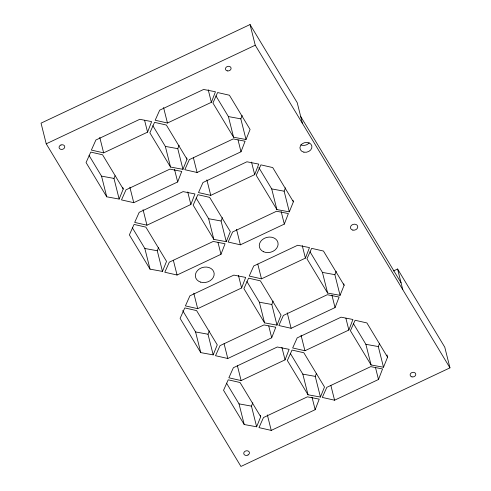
<?xml version="1.0" encoding="UTF-8"?>
<svg xmlns="http://www.w3.org/2000/svg" width="491" height="491" viewBox="0 0 491 491"><rect width="100%" height="100%" fill="white"/><g stroke="black" fill="none" stroke-linecap="round" stroke-linejoin="round"><path stroke-width="0.74" d="M147.564 132.153L151.633 121.608L139.806 119.295L95.886 140.009L91.381 150.08L103.65 152.867L147.564 132.153L144.6 120.344M177.674 181.971L181.744 171.427L169.911 169.113L125.997 189.827L121.492 199.898L133.755 202.685L177.674 181.971L174.52 169.426M211.369 102.312L215.439 91.768L203.612 89.454L159.692 110.168L155.187 120.24L167.456 123.026L211.369 102.312L208.221 89.767M190.87 204.483L194.939 193.945L183.112 191.625L139.192 212.339L134.687 222.411L146.956 225.203L190.87 204.483L187.722 191.938M241.007 151.768L245.077 141.23L233.243 138.91L189.33 159.63L184.819 169.702L197.087 172.488L241.007 151.768L238.037 139.96M220.981 254.301L225.05 243.763L213.217 241.443L169.303 262.163L164.798 272.235L177.067 275.021L220.981 254.301L218.016 242.493M254.676 174.643L258.745 164.104L246.918 161.785L202.998 182.505L198.493 192.576L210.762 195.363L254.676 174.643L251.527 162.098M241.603 287.965L245.672 277.421L233.839 275.107L189.925 295.821L185.414 305.893L197.683 308.679L241.603 287.965L238.448 275.414M284.314 224.105L288.383 213.56L276.55 211.247L232.636 231.961L228.125 242.032L240.394 244.819L284.314 224.105L281.159 211.56M271.707 337.783L275.776 327.239L263.949 324.925L220.029 345.639L215.524 355.711L227.793 358.498L271.707 337.783L268.743 325.975M305.408 258.125L309.477 247.581L297.644 245.267L253.73 265.981L249.219 276.052L261.488 278.839L305.408 258.125L302.253 245.58M285.05 359.866L289.119 349.328L277.286 347.008L233.372 367.728L228.867 377.8L241.13 380.586L285.05 359.866L281.895 347.321M335.04 307.581L339.109 297.043L327.282 294.723L283.362 315.443L278.857 325.515L291.126 328.301L335.04 307.581L331.891 295.036M315.154 409.69L319.23 399.146L307.397 396.832L263.483 417.546L258.972 427.618L271.241 430.404L315.154 409.69L312.006 397.139M348.856 330.032L352.925 319.488L341.092 317.174L297.178 337.888L292.667 347.959L304.936 350.746L348.856 330.032L345.885 318.223M378.487 379.488L382.557 368.95L370.73 366.63L326.81 387.35L322.305 397.415L334.574 400.208L378.487 379.488L375.523 367.679M119.16 199.076L123.223 189.029L102.558 154.782L90.749 152.1L86.066 162.564L106.731 196.805L119.16 199.076L113.967 178.411L115.054 175.735M182.953 169.327L187.016 159.274L166.351 125.033L154.542 122.351L149.859 132.809L170.53 167.057L182.953 169.327L177.767 148.663L179.117 145.311M162.466 271.413L166.529 261.359L145.864 227.118L134.055 224.436L129.372 234.894L150.037 269.142L162.466 271.413L157.273 250.748L158.63 247.396M246.016 139.518L250.079 129.464L229.414 95.223L217.605 92.541L212.922 103.006L233.587 137.247L246.016 139.518L240.823 118.853L242.18 115.502M226.259 241.658L230.328 231.611L209.657 197.364L197.848 194.681L193.166 205.146L213.837 239.387L226.259 241.658L221.073 220.993L222.423 217.648M213.192 354.889L217.255 344.842L196.59 310.594L184.782 307.912L180.099 318.377L200.764 352.618L213.192 354.889L208 334.224L209.356 330.873M289.322 211.854L293.385 201.801L272.72 167.56L260.911 164.872L256.228 175.336L276.893 209.577L289.322 211.854L284.129 191.189L285.486 187.838M276.992 325.14L281.055 315.087L260.39 280.846L248.581 278.164L243.898 288.622L264.563 322.869L276.992 325.14L271.799 304.475L273.156 301.124M256.64 426.796L260.703 416.742L240.038 382.501L228.229 379.819L223.546 390.284L244.217 424.525L256.64 426.796L251.453 406.131L252.804 402.78M340.054 295.33L344.117 285.277L323.452 251.036L311.644 248.354L306.961 258.818L327.626 293.059L340.054 295.33L334.862 274.665L336.218 271.314M320.439 397.047L324.502 386.994L303.837 352.753L292.028 350.065L287.345 360.529L308.01 394.776L320.439 397.047L315.247 376.382L316.333 373.7M383.502 367.237L387.565 357.184L366.9 322.943L355.091 320.261L350.408 330.719L371.073 364.966L383.502 367.237L378.309 346.572L379.666 343.221M302.419 123.376L297.227 102.711L250.054 24.55L41.041 123.149L46.228 143.814L240.946 466.45L449.959 367.851L444.772 347.186L397.6 269.019L393.469 270.964M46.228 143.814L255.246 45.215L250.054 24.55M215.923 95.905L228.401 116.582L240.823 118.853M152.861 125.714L165.338 146.392L177.767 148.663M258.837 167.597L271.707 188.912L284.129 191.189M89.061 155.463L101.539 176.14L113.967 178.411M196.167 198.051L208.644 218.722L221.073 220.993M309.956 251.717L322.434 272.395L334.862 274.665M132.367 227.799L144.845 248.477L157.273 250.748M246.893 281.527L259.371 302.204L271.799 304.475M353.403 323.624L365.881 344.301L378.309 346.572M182.707 310.631L195.578 331.953L208 334.224M290.341 353.434L302.818 374.111L315.247 376.382M226.547 383.183L239.025 403.86L251.453 406.131M300.688 116.49L401.055 282.798M255.246 45.215L449.959 367.851M397.6 269.019L402.786 289.684M387.006 354.975L387.565 357.184M365.881 344.301L371.073 364.966M343.743 283.804L344.117 285.277M322.434 272.395L327.626 293.059M293.017 200.322L293.385 201.801M330.866 385.447L334.574 400.208M271.707 188.912L276.893 209.577M301.044 335.249L304.936 350.746M302.818 374.111L308.01 394.776M287.229 312.804L291.126 328.301M228.401 116.582L233.587 137.247M257.781 264.078L261.488 278.839M259.371 302.204L264.563 322.869M236.502 229.322L240.394 244.819M267.35 414.907L271.241 430.404M206.871 179.866L210.762 195.363M260.334 415.269L260.703 416.742M193.38 157.728L197.087 172.488M208.644 218.722L213.837 239.387M186.648 157.801L187.016 159.274M237.423 365.826L241.13 380.586M224.086 343.737L227.793 358.498M239.025 403.86L244.217 424.525M163.558 107.529L167.456 123.026M165.338 146.392L170.53 167.057M193.792 293.182L197.683 308.679M195.578 331.953L200.764 352.618M173.354 260.261L177.067 275.021M143.065 209.7L146.956 225.203M129.863 187.188L133.755 202.685M144.845 248.477L150.037 269.142M122.848 187.55L123.223 189.029M99.759 137.37L103.65 152.867M101.539 176.14L106.731 196.805M309.14 142.863A6.076 4.879 -14.1 0 1 300.774 144.814M60.97 144.992L60.313 145.324A2.86 2.295 -14.1 0 0 59.245 148.104L59.583 148.613A2.86 2.295 -14.1 0 0 63.302 149A2.86 2.295 -14.1 0 0 64.487 145.919A2.86 2.295 -14.1 0 0 60.97 144.992M248.004 454.991L247.323 455.28A2.86 2.295 -14.1 0 1 244.137 454.476L243.855 453.936A2.86 2.295 -14.1 0 1 245.623 451.008A2.86 2.295 -14.1 0 1 249.152 451.904A2.86 2.295 -14.1 0 1 248.004 454.991M263.563 251.76A9.532 7.653 -14.1 0 0 278.102 244.408A9.532 7.653 -14.1 0 0 264.385 238.313A9.532 7.653 -14.1 0 0 263.563 251.76M200.678 282.135A9.532 7.653 -14.1 0 0 214.162 273.419A9.532 7.653 -14.1 0 0 199.438 268.884A9.532 7.653 -14.1 0 0 200.678 282.135M411.992 376.892A2.86 2.295 -14.1 0 0 415.736 373.976A2.86 2.295 -14.1 0 0 411.127 373.013A2.86 2.295 -14.1 0 0 411.992 376.892M227.315 70.888A2.86 2.295 -14.1 0 0 231.058 67.973A2.86 2.295 -14.1 0 0 226.449 67.009A2.86 2.295 -14.1 0 0 227.315 70.888M352.869 230.113A3.695 2.964 -14.1 0 0 357.706 226.345A3.695 2.964 -14.1 0 0 351.752 225.099A3.695 2.964 -14.1 0 0 352.869 230.113M303.898 152.173A6.076 4.879 -14.1 0 0 311.846 145.98A6.076 4.879 -14.1 0 0 302.051 143.931A6.076 4.879 -14.1 0 0 303.898 152.173"/></g></svg>
